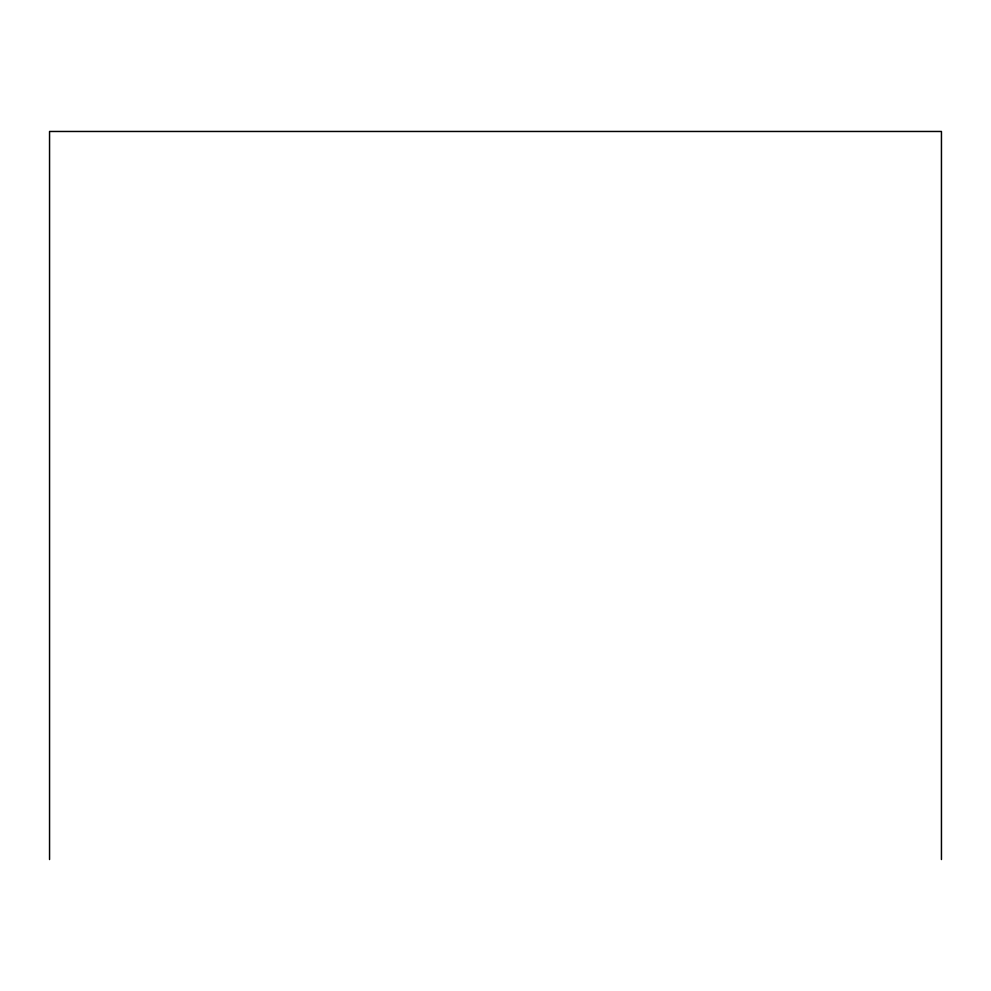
<?xml version="1.0" encoding="UTF-8"?>
<svg xmlns="http://www.w3.org/2000/svg" width="991" height="991" viewBox="0 0 991 991"><rect width="100%" height="100%" fill="white"/><g stroke="black" fill="none" stroke-linecap="round" stroke-linejoin="round"><path stroke-width="1.49" d="M941.45 859.531L941.45 131.469L49.55 131.469L49.55 859.531"/></g></svg>
